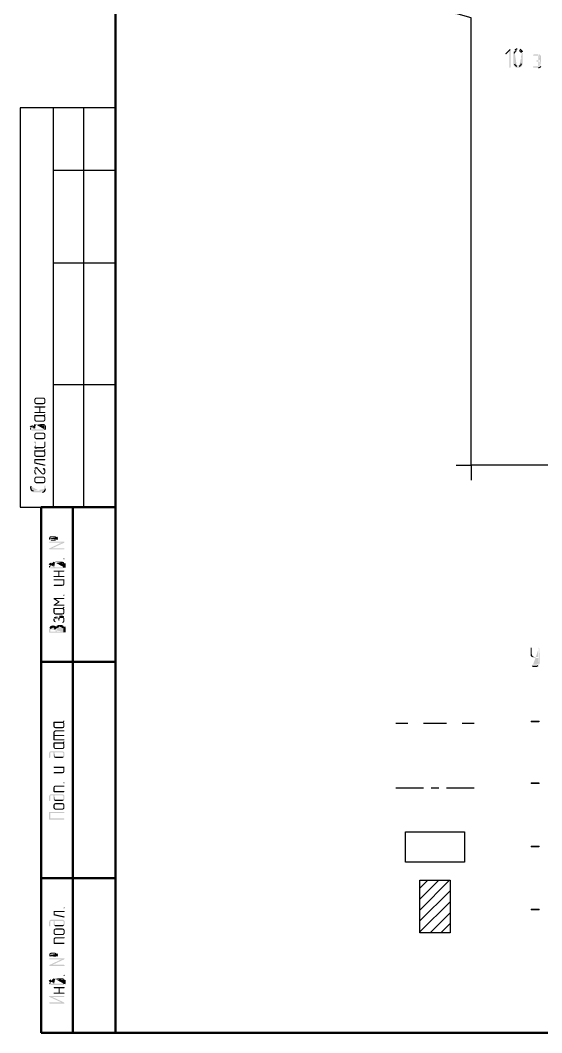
# Model space of a CAD drawing. Header units: millimetres. Extents: x -211 to 10565, y -2293 to 2244.
# Drawn here: x 5081.7 to 5166, y -361.3 to -197.6 of the extents above; entities that cross this region are included whole.
import ezdxf

# ---------------------------------------------------------------- set-up
doc = ezdxf.new("R2010")
doc.units = ezdxf.units.MM
doc.layers.add('PDF _Геометрия', color=7, linetype='Continuous')
doc.layers.add('PDF _Сплошная заливка', color=7, linetype='Continuous')

msp = doc.modelspace()

# ---------------------------------------------------------------- hatches: boundary and pattern name
at = {"layer": 'PDF _Сплошная заливка', "transparency": 33554559}
for points in [[(5160.84, -202.21), (5160.78, -202.25), (5160.15, -202.89), (5160.1, -202.97), (5160.15, -203.04), (5160.21, -203.08), (5160.29, -203.04), (5160.74, -202.59), (5160.97, -202.32), (5160.93, -202.25)], [(5160.97, -202.32), (5160.74, -202.59), (5160.74, -205.11), (5160.78, -205.2), (5160.84, -205.22), (5160.93, -205.2), (5160.97, -205.11)], [(5083.95, -258.92), (5083.95, -259.35), (5083.97, -259.41), (5084.05, -259.54), (5084.12, -259.58), (5084.12, -258.92), (5084.14, -258.86), (5084.18, -258.79), (5084.24, -258.75), (5085.43, -258.75), (5085.49, -258.79), (5085.53, -258.86), (5085.56, -258.92), (5085.56, -259.28), (5085.58, -259.58), (5085.62, -259.54), (5085.66, -259.47), (5085.7, -259.41), (5085.73, -259.35), (5085.73, -258.86), (5085.7, -258.79), (5085.66, -258.73), (5085.62, -258.67), (5085.58, -258.63), (5085.51, -258.58), (5085.45, -258.58), (5085.37, -258.56), (5084.31, -258.56), (5084.22, -258.58), (5084.16, -258.58), (5084.1, -258.63), (5084.05, -258.67), (5084.01, -258.73), (5083.97, -258.77), (5083.95, -258.86)], [(5083.95, -260.06), (5083.97, -260.13), (5084.03, -260.17), (5084.75, -260.17), (5084.75, -260.87), (5084.92, -260.17), (5085.64, -260.17), (5085.7, -260.13), (5085.73, -260.06), (5085.7, -260), (5085.64, -259.98), (5084.03, -259.98), (5083.97, -260.02)], [(5083.95, -260.95), (5083.97, -261.02), (5084.03, -261.06), (5085.64, -261.06), (5085.7, -261.02), (5085.73, -260.95), (5085.7, -260.89), (5085.64, -260.87), (5084.92, -260.87), (5084.92, -260.17), (5084.75, -260.87), (5084.03, -260.87), (5083.97, -260.91)], [(5084.12, -259.58), (5084.16, -259.6), (5084.24, -259.62), (5084.31, -259.64), (5085.37, -259.64), (5085.43, -259.62), (5085.51, -259.6), (5085.58, -259.58), (5085.56, -259.28), (5085.53, -259.35), (5085.49, -259.41), (5085.43, -259.45), (5084.24, -259.45), (5084.18, -259.41), (5084.14, -259.35), (5084.12, -259.28), (5084.12, -258.92)], [(5083.95, -261.48), (5083.95, -262.18), (5083.97, -262.24), (5084.05, -262.37), (5084.12, -262.41), (5084.12, -261.59), (5085.43, -261.59), (5085.49, -261.63), (5085.53, -261.69), (5085.56, -261.76), (5085.56, -262.12), (5085.56, -261.27), (5085.53, -261.31), (5085.47, -261.38), (5085.43, -261.4), (5084.01, -261.4), (5083.97, -261.42)], [(5084.12, -262.41), (5084.16, -262.43), (5084.24, -262.46), (5084.31, -262.48), (5085.37, -262.48), (5085.43, -262.46), (5085.51, -262.43), (5085.58, -262.41), (5085.62, -262.37), (5085.66, -262.31), (5085.7, -262.24), (5085.73, -262.18), (5085.73, -261.67), (5085.68, -261.61), (5085.66, -261.55), (5085.6, -261.48), (5085.6, -261.23), (5085.56, -261.27), (5085.56, -262.12), (5085.53, -262.18), (5085.49, -262.24), (5085.43, -262.29), (5084.24, -262.29), (5084.18, -262.24), (5084.14, -262.18), (5084.12, -262.12), (5084.12, -261.59)], [(5085.6, -261.23), (5085.6, -261.48), (5085.64, -261.46), (5085.68, -261.42), (5085.7, -261.4), (5085.73, -261.33), (5085.73, -261.31), (5085.7, -261.25), (5085.64, -261.21)], [(5083.95, -264.59), (5083.95, -265.02), (5083.97, -265.08), (5084.05, -265.21), (5084.12, -265.25), (5084.12, -264.59), (5084.14, -264.53), (5084.18, -264.47), (5084.24, -264.42), (5085.43, -264.42), (5085.49, -264.47), (5085.53, -264.53), (5085.56, -264.59), (5085.56, -264.95), (5085.58, -265.25), (5085.62, -265.21), (5085.66, -265.14), (5085.7, -265.08), (5085.73, -265.02), (5085.73, -264.53), (5085.7, -264.47), (5085.66, -264.4), (5085.62, -264.34), (5085.58, -264.3), (5085.51, -264.25), (5085.45, -264.25), (5085.37, -264.23), (5084.31, -264.23), (5084.22, -264.25), (5084.16, -264.25), (5084.1, -264.3), (5084.05, -264.34), (5084.01, -264.4), (5083.97, -264.44), (5083.95, -264.53)], [(5084.12, -265.25), (5084.16, -265.27), (5084.24, -265.29), (5084.31, -265.31), (5085.37, -265.31), (5085.43, -265.29), (5085.51, -265.27), (5085.58, -265.25), (5085.56, -264.95), (5085.53, -265.02), (5085.49, -265.08), (5085.43, -265.12), (5084.24, -265.12), (5084.18, -265.08), (5084.14, -265.02), (5084.12, -264.95), (5084.12, -264.59)], [(5083.95, -267.17), (5083.95, -267.87), (5083.97, -267.94), (5084.05, -268.06), (5084.12, -268.11), (5084.12, -267.28), (5085.43, -267.28), (5085.49, -267.32), (5085.53, -267.39), (5085.56, -267.45), (5085.56, -267.81), (5085.56, -266.96), (5085.53, -267.01), (5085.47, -267.07), (5085.43, -267.09), (5084.01, -267.09), (5083.97, -267.11)], [(5084.12, -268.11), (5084.16, -268.13), (5084.24, -268.15), (5084.31, -268.17), (5085.37, -268.17), (5085.43, -268.15), (5085.51, -268.13), (5085.58, -268.11), (5085.62, -268.06), (5085.66, -268), (5085.7, -267.94), (5085.73, -267.87), (5085.73, -267.36), (5085.68, -267.3), (5085.66, -267.24), (5085.6, -267.17), (5085.6, -266.92), (5085.56, -266.96), (5085.56, -267.81), (5085.53, -267.87), (5085.49, -267.94), (5085.43, -267.98), (5084.24, -267.98), (5084.18, -267.94), (5084.14, -267.87), (5084.12, -267.81), (5084.12, -267.28)], [(5085.6, -266.92), (5085.6, -267.17), (5085.64, -267.15), (5085.68, -267.11), (5085.7, -267.09), (5085.73, -267.03), (5085.73, -267.01), (5085.7, -266.94), (5085.64, -266.9)], [(5083.95, -268.59), (5083.95, -269.14), (5083.97, -269.18), (5084.01, -269.23), (5085.62, -269.59), (5085.64, -269.59), (5085.7, -269.54), (5085.73, -269.48), (5085.7, -269.44), (5085.66, -269.4), (5084.12, -269.06), (5084.12, -268.7), (5084.03, -268.51), (5084.01, -268.51), (5083.97, -268.53)], [(5084.03, -268.51), (5084.12, -268.7), (5085.64, -268.7), (5085.7, -268.66), (5085.73, -268.59), (5085.7, -268.53), (5085.64, -268.51)], [(5083.95, -271.7), (5083.95, -272.13), (5083.97, -272.19), (5084.05, -272.32), (5084.12, -272.36), (5084.12, -271.7), (5084.14, -271.64), (5084.18, -271.58), (5084.24, -271.53), (5085.43, -271.53), (5085.49, -271.58), (5085.53, -271.64), (5085.56, -271.7), (5085.56, -272.06), (5085.58, -272.36), (5085.62, -272.32), (5085.66, -272.25), (5085.7, -272.19), (5085.73, -272.13), (5085.73, -271.64), (5085.7, -271.58), (5085.66, -271.51), (5085.62, -271.45), (5085.58, -271.41), (5085.51, -271.36), (5085.45, -271.36), (5085.37, -271.34), (5084.31, -271.34), (5084.22, -271.36), (5084.16, -271.36), (5084.1, -271.41), (5084.05, -271.45), (5084.01, -271.51), (5083.97, -271.55), (5083.95, -271.64)], [(5084.12, -270.96), (5084.18, -271), (5084.22, -271), (5084.29, -270.98), (5084.31, -270.92), (5084.31, -270.88), (5084.24, -270.84), (5084.2, -270.81), (5084.16, -270.75), (5084.14, -270.71), (5084.12, -270.64), (5084.12, -270.29)], [(5084.12, -272.36), (5084.16, -272.38), (5084.24, -272.4), (5084.31, -272.42), (5085.37, -272.42), (5085.43, -272.4), (5085.51, -272.38), (5085.58, -272.36), (5085.56, -272.06), (5085.53, -272.13), (5085.49, -272.19), (5085.43, -272.23), (5084.24, -272.23), (5084.18, -272.19), (5084.14, -272.13), (5084.12, -272.06), (5084.12, -271.7)], [(5086.32, -281.33), (5086.34, -281.37), (5086.34, -281.44), (5086.38, -281.5), (5086.42, -281.56), (5086.42, -281.58), (5086.47, -281.63), (5086.51, -281.33), (5086.51, -281.27), (5086.55, -281.2), (5086.61, -281.16), (5086.68, -281.14), (5087.23, -281.14), (5087.29, -281.16), (5087.35, -281.2), (5087.4, -281.33), (5087.42, -281.03), (5087.35, -280.99), (5087.29, -280.97), (5086.59, -280.97), (5086.53, -280.99), (5086.47, -281.03), (5086.42, -281.08), (5086.38, -281.12), (5086.34, -281.25)], [(5086.32, -281.94), (5086.36, -282.01), (5086.42, -282.03), (5088.33, -282.03), (5088.73, -281.86), (5086.4, -281.86), (5086.36, -281.88)], [(5086.32, -283), (5086.36, -283.07), (5086.42, -283.11), (5086.83, -282.92), (5088.77, -282.03), (5088.79, -281.99), (5088.81, -281.94), (5088.79, -281.88), (5088.73, -281.86), (5088.33, -282.03), (5086.38, -282.94), (5086.34, -282.96)], [(5086.42, -283.11), (5088.73, -283.11), (5088.79, -283.07), (5088.81, -283), (5088.79, -282.94), (5088.73, -282.92), (5086.83, -282.92)], [(5088.65, -284.61), (5088.67, -284.57), (5088.73, -284.53), (5088.79, -284.55), (5088.81, -284.61), (5088.79, -284.67), (5088.79, -284.7), (5088.73, -284.72), (5088.67, -284.7), (5088.65, -284.63)], [(5087.04, -286.6), (5087.06, -286.66), (5087.12, -286.71), (5087.84, -286.71), (5087.84, -287.4), (5088.01, -286.71), (5088.73, -286.71), (5088.79, -286.66), (5088.81, -286.6), (5088.79, -286.54), (5088.73, -286.52), (5087.12, -286.52), (5087.06, -286.56)], [(5087.04, -287.49), (5087.06, -287.55), (5087.12, -287.59), (5088.73, -287.59), (5088.79, -287.55), (5088.81, -287.49), (5088.79, -287.42), (5088.73, -287.4), (5088.01, -287.4), (5088.01, -286.71), (5087.84, -287.4), (5087.12, -287.4), (5087.06, -287.45)], [(5087.04, -288.02), (5087.06, -288.08), (5087.12, -288.12), (5088.65, -288.12), (5088.65, -288.65), (5088.67, -288.95), (5088.71, -288.91), (5088.75, -288.84), (5088.79, -288.78), (5088.81, -288.72), (5088.81, -288.02), (5088.79, -287.95), (5088.73, -287.93), (5087.12, -287.93), (5087.06, -287.98)], [(5087.04, -288.91), (5087.06, -288.97), (5087.12, -289.01), (5088.45, -289.01), (5088.52, -288.99), (5088.6, -288.97), (5088.67, -288.95), (5088.65, -288.65), (5088.62, -288.72), (5088.58, -288.78), (5088.52, -288.82), (5087.12, -288.82), (5087.06, -288.86)], [(5087.04, -291.06), (5087.04, -291.09), (5087.08, -291.15), (5087.76, -291.59), (5087.97, -291.68), (5087.99, -291.66), (5088.03, -291.59), (5088.03, -291.57), (5087.97, -291.53), (5087.42, -291.15), (5087.12, -290.98), (5087.06, -291)], [(5087.12, -290.98), (5087.42, -291.15), (5088.73, -291.15), (5088.79, -291.13), (5088.81, -291.06), (5088.79, -291), (5088.73, -290.98)], [(5088.65, -290.51), (5088.67, -290.47), (5088.73, -290.43), (5088.79, -290.45), (5088.81, -290.51), (5088.79, -290.58), (5088.79, -290.6), (5088.73, -290.62), (5088.67, -290.6), (5088.65, -290.54)], [(5087.04, -292.12), (5087.06, -292.19), (5087.12, -292.23), (5087.42, -292.04), (5087.97, -291.68), (5087.76, -291.59), (5087.08, -292.06), (5087.04, -292.1)], [(5087.04, -292.65), (5087.04, -293.35), (5087.06, -293.41), (5087.14, -293.54), (5087.21, -293.58), (5087.21, -292.76), (5088.52, -292.76), (5088.58, -292.8), (5088.62, -292.86), (5088.65, -292.93), (5088.65, -293.29), (5088.65, -292.44), (5088.62, -292.48), (5088.56, -292.55), (5088.52, -292.57), (5087.1, -292.57), (5087.06, -292.59)], [(5087.12, -292.23), (5088.73, -292.23), (5088.79, -292.19), (5088.81, -292.12), (5088.79, -292.06), (5088.73, -292.04), (5087.42, -292.04)], [(5087.21, -293.58), (5087.25, -293.6), (5087.33, -293.62), (5087.4, -293.65), (5088.45, -293.65), (5088.52, -293.62), (5088.6, -293.6), (5088.67, -293.58), (5088.71, -293.54), (5088.75, -293.48), (5088.79, -293.41), (5088.81, -293.35), (5088.81, -292.84), (5088.77, -292.78), (5088.75, -292.72), (5088.69, -292.65), (5088.69, -292.4), (5088.65, -292.44), (5088.65, -293.29), (5088.62, -293.35), (5088.58, -293.41), (5088.52, -293.46), (5087.33, -293.46), (5087.27, -293.41), (5087.23, -293.35), (5087.21, -293.29), (5087.21, -292.76)], [(5088.69, -292.4), (5088.69, -292.65), (5088.73, -292.63), (5088.77, -292.59), (5088.79, -292.57), (5088.81, -292.5), (5088.81, -292.48), (5088.79, -292.42), (5088.73, -292.38)], [(5087.21, -294.85), (5087.29, -294.87), (5087.31, -294.89), (5087.38, -294.85), (5087.4, -294.79), (5087.4, -294.77), (5087.38, -294.75), (5087.29, -294.7), (5087.25, -294.64), (5087.23, -294.62), (5087.21, -294.56), (5087.21, -294.37)], [(5088.45, -294.89), (5088.48, -294.96), (5088.54, -294.98), (5088.56, -294.98), (5088.58, -294.96), (5088.65, -294.94), (5088.65, -294.64), (5088.62, -294.68), (5088.6, -294.75), (5088.56, -294.77), (5088.52, -294.81), (5088.48, -294.83)], [(5164.29, -298.98), (5164.23, -299.02), (5164.19, -299.11), (5164.19, -300.12), (5164.21, -300.18), (5164.23, -300.31), (5164.31, -300.44), (5164.38, -300.5), (5164.82, -300.48), (5164.74, -300.48), (5164.67, -300.46), (5164.59, -300.42), (5164.53, -300.35), (5164.44, -300.23), (5164.4, -300.06), (5164.4, -299.08), (5164.38, -299.02)], [(5087.04, -311.04), (5087.04, -311.74), (5087.06, -311.8), (5087.14, -311.93), (5087.21, -311.97), (5087.21, -311.15), (5088.52, -311.15), (5088.58, -311.19), (5088.62, -311.25), (5088.65, -311.32), (5088.65, -311.67), (5088.65, -310.83), (5088.62, -310.87), (5088.56, -310.93), (5088.52, -310.96), (5087.1, -310.96), (5087.06, -310.98)], [(5087.21, -311.97), (5087.25, -311.99), (5087.33, -312.01), (5087.4, -312.03), (5088.45, -312.03), (5088.52, -312.01), (5088.6, -311.99), (5088.67, -311.97), (5088.71, -311.93), (5088.75, -311.87), (5088.79, -311.8), (5088.81, -311.74), (5088.81, -311.23), (5088.77, -311.17), (5088.75, -311.1), (5088.69, -311.04), (5088.69, -310.79), (5088.65, -310.83), (5088.65, -311.67), (5088.62, -311.74), (5088.58, -311.8), (5088.52, -311.84), (5087.33, -311.84), (5087.27, -311.8), (5087.23, -311.74), (5087.21, -311.67), (5087.21, -311.15)], [(5088.69, -310.79), (5088.69, -311.04), (5088.73, -311.02), (5088.77, -310.98), (5088.79, -310.96), (5088.81, -310.89), (5088.81, -310.87), (5088.79, -310.81), (5088.73, -310.76)], [(5165.58, -311.04), (5164.29, -311.04), (5164.21, -311), (5164.19, -310.91), (5164.21, -310.85), (5164.29, -310.81), (5165.58, -310.81), (5165.65, -310.85), (5165.69, -310.91), (5165.65, -311)], [(5087.04, -312.73), (5087.04, -313.9), (5087.06, -313.96), (5087.12, -313.98), (5088.73, -313.98), (5088.79, -313.94), (5088.81, -313.88), (5088.79, -313.81), (5088.73, -313.79), (5087.21, -313.79), (5087.21, -312.73), (5087.19, -312.44), (5087.1, -312.52), (5087.06, -312.58), (5087.04, -312.65)], [(5087.19, -312.44), (5087.21, -312.73), (5087.23, -312.67), (5087.27, -312.61), (5087.33, -312.56), (5087.4, -312.54), (5088.73, -312.54), (5088.79, -312.52), (5088.81, -312.46), (5088.79, -312.39), (5088.73, -312.37), (5087.31, -312.37), (5087.25, -312.39)], [(5087.04, -314.4), (5087.04, -315.1), (5087.06, -315.17), (5087.14, -315.29), (5087.21, -315.34), (5087.21, -314.51), (5088.52, -314.51), (5088.58, -314.55), (5088.62, -314.62), (5088.65, -314.68), (5088.65, -315.04), (5088.65, -314.19), (5088.62, -314.24), (5088.56, -314.3), (5088.52, -314.32), (5087.1, -314.32), (5087.06, -314.34)], [(5087.21, -313.09), (5087.21, -313.26), (5088.73, -313.26), (5088.79, -313.24), (5088.81, -313.18), (5088.79, -313.11), (5088.73, -313.09)], [(5087.21, -315.34), (5087.25, -315.36), (5087.33, -315.38), (5087.4, -315.4), (5088.45, -315.4), (5088.52, -315.38), (5088.6, -315.36), (5088.67, -315.34), (5088.71, -315.29), (5088.75, -315.23), (5088.79, -315.17), (5088.81, -315.1), (5088.81, -314.59), (5088.77, -314.53), (5088.75, -314.47), (5088.69, -314.4), (5088.69, -314.15), (5088.65, -314.19), (5088.65, -315.04), (5088.62, -315.1), (5088.58, -315.17), (5088.52, -315.21), (5087.33, -315.21), (5087.27, -315.17), (5087.23, -315.1), (5087.21, -315.04), (5087.21, -314.51)], [(5088.69, -314.15), (5088.69, -314.4), (5088.73, -314.38), (5088.77, -314.34), (5088.79, -314.32), (5088.81, -314.26), (5088.81, -314.24), (5088.79, -314.17), (5088.73, -314.13)], [(5086.32, -316.1), (5086.32, -316.73), (5086.36, -316.8), (5086.42, -316.82), (5086.49, -316.8), (5086.49, -316.77), (5086.51, -316.71), (5086.51, -316.03), (5086.55, -315.97), (5086.61, -315.93), (5087.04, -315.93), (5087.04, -316.52), (5087.06, -316.58), (5087.14, -316.71), (5087.19, -316.75), (5087.21, -315.93), (5088.52, -315.93), (5088.58, -315.97), (5088.62, -316.03), (5088.65, -316.1), (5088.65, -316.75), (5088.71, -316.71), (5088.75, -316.65), (5088.79, -316.58), (5088.81, -316.52), (5088.81, -316.03), (5088.79, -315.95), (5088.75, -315.91), (5088.71, -315.84), (5088.67, -315.8), (5088.6, -315.76), (5088.54, -315.76), (5088.45, -315.74), (5086.61, -315.74), (5086.55, -315.76), (5086.42, -315.84), (5086.38, -315.91), (5086.34, -316.03)], [(5087.19, -316.75), (5087.25, -316.77), (5087.31, -316.8), (5087.4, -316.82), (5088.45, -316.82), (5088.52, -316.8), (5088.6, -316.77), (5088.65, -316.75), (5088.65, -316.46), (5088.62, -316.52), (5088.58, -316.58), (5088.52, -316.63), (5087.33, -316.63), (5087.27, -316.58), (5087.23, -316.52), (5087.21, -316.46), (5087.21, -315.93)], [(5087.04, -318.32), (5087.06, -318.38), (5087.12, -318.43), (5088.65, -318.43), (5088.65, -318.95), (5088.67, -319.25), (5088.71, -319.21), (5088.75, -319.14), (5088.79, -319.08), (5088.81, -319.02), (5088.81, -318.32), (5088.79, -318.26), (5088.73, -318.23), (5087.12, -318.23), (5087.06, -318.28)], [(5087.04, -319.21), (5087.06, -319.27), (5087.12, -319.31), (5088.45, -319.31), (5088.52, -319.29), (5088.6, -319.27), (5088.67, -319.25), (5088.65, -318.95), (5088.62, -319.02), (5088.58, -319.08), (5088.52, -319.12), (5087.12, -319.12), (5087.06, -319.17)], [(5088.65, -320.82), (5088.67, -320.77), (5088.73, -320.73), (5088.79, -320.75), (5088.81, -320.82), (5088.79, -320.88), (5088.79, -320.9), (5088.73, -320.92), (5088.67, -320.9), (5088.65, -320.84)], [(5165.58, -321.03), (5164.29, -321.03), (5164.21, -320.99), (5164.19, -320.9), (5164.21, -320.84), (5164.29, -320.79), (5165.58, -320.79), (5165.65, -320.84), (5165.69, -320.9), (5165.65, -320.99)], [(5087.04, -321.64), (5087.04, -322.28), (5087.06, -322.34), (5087.12, -322.36), (5088.73, -322.36), (5088.79, -322.32), (5088.81, -322.26), (5088.79, -322.19), (5088.73, -322.17), (5087.21, -322.17), (5087.21, -321.64), (5087.19, -321.35), (5087.14, -321.39), (5087.1, -321.45), (5087.06, -321.49), (5087.04, -321.58)], [(5087.19, -321.35), (5087.21, -321.64), (5087.23, -321.58), (5087.27, -321.51), (5087.33, -321.47), (5088.73, -321.47), (5088.79, -321.43), (5088.81, -321.37), (5088.79, -321.3), (5088.73, -321.28), (5087.4, -321.28), (5087.31, -321.3), (5087.25, -321.3)], [(5086.32, -323.06), (5086.32, -323.69), (5086.36, -323.76), (5086.42, -323.78), (5086.49, -323.76), (5086.49, -323.74), (5086.51, -323.67), (5086.51, -323), (5086.55, -322.93), (5086.61, -322.89), (5087.04, -322.89), (5087.04, -323.48), (5087.06, -323.55), (5087.14, -323.67), (5087.19, -323.72), (5087.21, -322.89), (5088.52, -322.89), (5088.58, -322.93), (5088.62, -323), (5088.65, -323.06), (5088.65, -323.72), (5088.71, -323.67), (5088.75, -323.61), (5088.79, -323.55), (5088.81, -323.48), (5088.81, -323), (5088.79, -322.91), (5088.75, -322.87), (5088.71, -322.81), (5088.67, -322.76), (5088.6, -322.72), (5088.54, -322.72), (5088.45, -322.7), (5086.61, -322.7), (5086.55, -322.72), (5086.42, -322.81), (5086.38, -322.87), (5086.34, -323)], [(5087.04, -324.48), (5087.04, -324.9), (5087.06, -324.96), (5087.14, -325.09), (5087.21, -325.13), (5087.21, -324.48), (5087.23, -324.41), (5087.27, -324.35), (5087.33, -324.31), (5088.52, -324.31), (5088.58, -324.35), (5088.62, -324.41), (5088.65, -324.48), (5088.65, -324.84), (5088.67, -325.13), (5088.71, -325.09), (5088.75, -325.03), (5088.79, -324.96), (5088.81, -324.9), (5088.81, -324.41), (5088.79, -324.35), (5088.75, -324.29), (5088.71, -324.22), (5088.67, -324.18), (5088.6, -324.14), (5088.54, -324.14), (5088.45, -324.12), (5087.4, -324.12), (5087.31, -324.14), (5087.25, -324.14), (5087.19, -324.18), (5087.14, -324.22), (5087.1, -324.29), (5087.06, -324.33), (5087.04, -324.41)], [(5087.19, -323.72), (5087.25, -323.74), (5087.31, -323.76), (5087.4, -323.78), (5088.45, -323.78), (5088.52, -323.76), (5088.6, -323.74), (5088.65, -323.72), (5088.65, -323.42), (5088.62, -323.48), (5088.58, -323.55), (5088.52, -323.59), (5087.33, -323.59), (5087.27, -323.55), (5087.23, -323.48), (5087.21, -323.42), (5087.21, -322.89)], [(5086.32, -325.64), (5086.32, -326.72), (5086.36, -326.78), (5086.42, -326.8), (5088.73, -326.8), (5088.79, -326.76), (5088.81, -326.7), (5088.79, -326.64), (5088.73, -326.61), (5086.51, -326.61), (5086.51, -325.73), (5086.42, -325.56), (5086.4, -325.56), (5086.34, -325.58)], [(5086.42, -325.56), (5086.51, -325.73), (5088.73, -325.73), (5088.79, -325.7), (5088.81, -325.64), (5088.79, -325.58), (5088.73, -325.56)], [(5087.21, -325.13), (5087.25, -325.15), (5087.33, -325.18), (5087.4, -325.2), (5088.45, -325.2), (5088.52, -325.18), (5088.6, -325.15), (5088.67, -325.13), (5088.65, -324.84), (5088.62, -324.9), (5088.58, -324.96), (5088.52, -325.01), (5087.33, -325.01), (5087.27, -324.96), (5087.23, -324.9), (5087.21, -324.84), (5087.21, -324.48)], [(5165.58, -331.25), (5164.29, -331.25), (5164.21, -331.21), (5164.19, -331.12), (5164.21, -331.06), (5164.29, -331.02), (5165.58, -331.02), (5165.65, -331.06), (5165.69, -331.12), (5165.65, -331.21)], [(5087.06, -341.64), (5087.06, -342.19), (5087.08, -342.23), (5087.12, -342.27), (5088.73, -342.63), (5088.75, -342.63), (5088.81, -342.59), (5088.84, -342.53), (5088.81, -342.48), (5088.77, -342.44), (5087.23, -342.1), (5087.23, -341.74), (5087.14, -341.55), (5087.12, -341.55), (5087.08, -341.57)], [(5087.14, -341.55), (5087.23, -341.74), (5088.75, -341.74), (5088.81, -341.7), (5088.84, -341.64), (5088.81, -341.57), (5088.75, -341.55)], [(5088.67, -341.07), (5088.69, -341.02), (5088.75, -340.98), (5088.81, -341), (5088.84, -341.07), (5088.81, -341.13), (5088.81, -341.15), (5088.75, -341.17), (5088.69, -341.15), (5088.67, -341.09)], [(5165.58, -341.45), (5164.29, -341.45), (5164.21, -341.41), (5164.19, -341.32), (5164.21, -341.26), (5164.29, -341.21), (5165.58, -341.21), (5165.65, -341.26), (5165.69, -341.32), (5165.65, -341.41)], [(5086.34, -343.33), (5086.34, -343.97), (5086.38, -344.03), (5086.44, -344.05), (5086.51, -344.03), (5086.51, -344.01), (5086.53, -343.94), (5086.53, -343.27), (5086.57, -343.2), (5086.64, -343.16), (5087.06, -343.16), (5087.06, -343.75), (5087.08, -343.82), (5087.12, -343.88), (5087.16, -343.94), (5087.21, -343.99), (5087.23, -343.16), (5088.54, -343.16), (5088.6, -343.2), (5088.65, -343.27), (5088.67, -343.33), (5088.67, -343.99), (5088.73, -343.94), (5088.81, -343.82), (5088.84, -343.75), (5088.84, -343.27), (5088.81, -343.18), (5088.77, -343.14), (5088.73, -343.08), (5088.69, -343.03), (5088.62, -342.99), (5088.56, -342.99), (5088.48, -342.97), (5086.64, -342.97), (5086.57, -342.99), (5086.51, -343.03), (5086.44, -343.08), (5086.4, -343.14), (5086.38, -343.2), (5086.36, -343.27)], [(5087.21, -343.99), (5087.27, -344.01), (5087.33, -344.03), (5087.42, -344.05), (5088.48, -344.05), (5088.54, -344.03), (5088.62, -344.01), (5088.67, -343.99), (5088.67, -343.69), (5088.65, -343.75), (5088.6, -343.82), (5088.54, -343.86), (5087.35, -343.86), (5087.29, -343.82), (5087.25, -343.75), (5087.23, -343.69), (5087.23, -343.16)], [(5087.06, -344.75), (5087.06, -345.17), (5087.08, -345.24), (5087.12, -345.3), (5087.16, -345.36), (5087.23, -345.4), (5087.23, -344.75), (5087.25, -344.69), (5087.29, -344.62), (5087.35, -344.58), (5088.54, -344.58), (5088.6, -344.62), (5088.65, -344.69), (5088.67, -344.75), (5088.67, -345.11), (5088.69, -345.4), (5088.73, -345.36), (5088.81, -345.24), (5088.84, -345.17), (5088.84, -344.69), (5088.81, -344.62), (5088.73, -344.49), (5088.69, -344.45), (5088.62, -344.41), (5088.56, -344.41), (5088.48, -344.39), (5087.42, -344.39), (5087.33, -344.41), (5087.27, -344.41), (5087.21, -344.45), (5087.16, -344.49), (5087.12, -344.56), (5087.08, -344.6), (5087.06, -344.69)], [(5087.23, -345.4), (5087.27, -345.43), (5087.35, -345.45), (5087.42, -345.47), (5088.48, -345.47), (5088.54, -345.45), (5088.62, -345.43), (5088.69, -345.4), (5088.67, -345.11), (5088.65, -345.17), (5088.6, -345.24), (5088.54, -345.28), (5087.35, -345.28), (5087.29, -345.24), (5087.25, -345.17), (5087.23, -345.11), (5087.23, -344.75)], [(5087.06, -346.17), (5087.06, -346.8), (5087.08, -346.86), (5087.14, -346.89), (5088.75, -346.89), (5088.81, -346.84), (5088.84, -346.78), (5088.81, -346.72), (5088.75, -346.7), (5087.23, -346.7), (5087.23, -346.17), (5087.21, -345.87), (5087.16, -345.91), (5087.12, -345.98), (5087.08, -346.02), (5087.06, -346.1)], [(5087.21, -345.87), (5087.23, -346.17), (5087.25, -346.1), (5087.29, -346.04), (5087.35, -346), (5088.75, -346), (5088.81, -345.95), (5088.84, -345.89), (5088.81, -345.83), (5088.75, -345.81), (5087.42, -345.81), (5087.33, -345.83), (5087.27, -345.83)], [(5086.34, -348.68), (5086.36, -348.73), (5086.36, -348.79), (5086.44, -348.92), (5086.44, -348.94), (5086.49, -348.98), (5086.53, -348.68), (5086.53, -348.62), (5086.57, -348.56), (5086.64, -348.52), (5086.7, -348.49), (5087.25, -348.49), (5087.31, -348.52), (5087.38, -348.56), (5087.4, -348.62), (5087.42, -348.68), (5087.44, -348.39), (5087.38, -348.35), (5087.31, -348.32), (5086.61, -348.32), (5086.55, -348.35), (5086.49, -348.39), (5086.4, -348.47), (5086.38, -348.54), (5086.36, -348.6)], [(5086.34, -349.3), (5086.38, -349.36), (5086.44, -349.38), (5088.35, -349.38), (5088.75, -349.21), (5086.42, -349.21), (5086.38, -349.23)], [(5086.34, -350.36), (5086.38, -350.42), (5086.44, -350.46), (5086.85, -350.27), (5088.79, -349.38), (5088.84, -349.3), (5088.81, -349.23), (5088.75, -349.21), (5088.35, -349.38), (5086.4, -350.29), (5086.36, -350.31)], [(5086.44, -350.46), (5088.75, -350.46), (5088.81, -350.42), (5088.84, -350.36), (5088.81, -350.29), (5088.75, -350.27), (5086.85, -350.27)], [(5088.67, -351.96), (5088.69, -351.92), (5088.75, -351.88), (5088.81, -351.9), (5088.84, -351.96), (5088.81, -352.03), (5088.81, -352.05), (5088.75, -352.07), (5088.69, -352.05), (5088.67, -351.99)], [(5087.06, -353.95), (5087.08, -354.02), (5087.14, -354.06), (5087.86, -354.06), (5087.86, -354.76), (5088.03, -354.06), (5088.75, -354.06), (5088.81, -354.02), (5088.84, -353.95), (5088.81, -353.89), (5088.75, -353.87), (5087.14, -353.87), (5087.08, -353.91)], [(5087.06, -354.84), (5087.08, -354.91), (5087.14, -354.95), (5088.75, -354.95), (5088.81, -354.91), (5088.84, -354.84), (5088.81, -354.78), (5088.75, -354.76), (5088.03, -354.76), (5088.03, -354.06), (5087.86, -354.76), (5087.14, -354.76), (5087.08, -354.8)], [(5086.32, -355.37), (5086.32, -355.39), (5086.38, -355.46), (5088.33, -356.34), (5088.73, -356.53), (5088.79, -356.51), (5088.84, -356.45), (5088.81, -356.41), (5088.77, -356.37), (5086.83, -355.46), (5086.42, -355.29), (5086.4, -355.29), (5086.34, -355.31)], [(5086.34, -356.43), (5086.36, -356.49), (5086.42, -356.53), (5088.73, -356.53), (5088.33, -356.34), (5086.42, -356.34), (5086.36, -356.39)], [(5086.42, -355.29), (5086.83, -355.46), (5088.73, -355.46), (5088.79, -355.43), (5088.81, -355.37), (5088.79, -355.31), (5088.73, -355.29)]]:
    msp.add_hatch(color=256, dxfattribs=at).paths.add_polyline_path(points)
h = msp.add_hatch(color=256, dxfattribs=at)
h.paths.add_polyline_path([(5161.59, -202.42), (5161.54, -202.47), (5161.48, -202.55), (5161.44, -202.61), (5161.39, -202.78), (5161.39, -204.67), (5161.42, -204.75), (5161.44, -204.81), (5161.48, -204.9), (5161.71, -205.13), (5161.8, -205.17), (5161.88, -205.2), (5161.94, -205.22), (5162.33, -205.22), (5162.5, -205.17), (5162.58, -205.13), (5162.64, -205.09), (5162.71, -205.03), (5162.03, -205.01), (5161.97, -205.01)], flags=0)
h.paths.add_polyline_path([(5161.63, -204.67), (5161.61, -204.58), (5161.61, -202.87)], flags=0)
h.paths.add_polyline_path([(5161.94, -202.44), (5162.26, -202.44)], flags=0)
h = msp.add_hatch(color=256, dxfattribs=at)
h.paths.add_polyline_path([(5162.26, -202.21), (5162.03, -202.21)], flags=0)
h.paths.add_polyline_path([(5161.65, -202.36), (5161.59, -202.42), (5162.26, -202.44), (5162.33, -202.44)], flags=0)
h.paths.add_polyline_path([(5162.66, -202.78), (5162.69, -202.87), (5162.69, -204.58)], flags=0)
h.paths.add_polyline_path([(5162.35, -205.01), (5162.03, -205.01), (5162.71, -205.03), (5162.77, -204.96), (5162.81, -204.9), (5162.85, -204.81), (5162.88, -204.75), (5162.9, -204.67), (5162.9, -202.78), (5162.88, -202.7)], flags=0)
h.paths.add_polyline_path([(5162.5, -202.28), (5162.43, -202.25), (5162.35, -202.23)], flags=0)
h = msp.add_hatch(color=256, dxfattribs=at)
h.paths.add_polyline_path([(5165.48, -203.08), (5164.72, -203.08), (5164.63, -203.12), (5164.61, -203.19), (5164.63, -203.27), (5164.72, -203.29), (5165.48, -203.29), (5165.54, -203.31), (5165.63, -203.35), (5165.67, -203.42), (5165.69, -203.5), (5165.69, -204.03), (5165.25, -204.03), (5165.18, -204.07), (5165.14, -204.14), (5165.18, -204.22), (5165.25, -204.26), (5165.69, -204.26), (5165.69, -204.79), (5165.67, -204.88), (5165.63, -204.94), (5165.54, -204.98), (5165.48, -205.01), (5164.72, -205.01), (5164.63, -205.05), (5164.61, -205.11), (5164.63, -205.2), (5164.72, -205.22), (5165.48, -205.22)], flags=0)
h.paths.add_polyline_path([(5165.86, -204.96), (5165.9, -204.79), (5165.9, -203.5), (5165.86, -203.33), (5165.78, -203.21), (5165.71, -203.14), (5165.63, -203.1), (5165.56, -203.08)], flags=0)
h = msp.add_hatch(color=256, dxfattribs=at)
h.paths.add_polyline_path([(5083.23, -263.53), (5083.25, -263.58), (5083.25, -263.66), (5083.29, -263.73), (5083.33, -263.77), (5083.33, -263.79), (5083.38, -263.83), (5083.42, -263.53), (5083.42, -263.47), (5083.46, -263.41), (5083.52, -263.37), (5083.59, -263.34), (5083.65, -263.37), (5083.69, -263.41), (5083.71, -263.43), (5083.78, -263.47), (5083.82, -263.53), (5083.86, -263.58), (5083.95, -263.7), (5083.95, -263.43), (5083.88, -263.34)], flags=0)
h.paths.add_polyline_path([(5083.65, -263.18), (5083.57, -263.18)], flags=0)
h.paths.add_polyline_path([(5083.29, -263.32), (5083.25, -263.45)], flags=0)
h = msp.add_hatch(color=256, dxfattribs=at)
h.paths.add_polyline_path([(5083.38, -263.83), (5083.5, -263.87), (5083.59, -263.89), (5085.37, -263.89), (5085.43, -263.87), (5085.51, -263.85), (5085.56, -263.83), (5085.56, -263.53), (5085.53, -263.6), (5085.49, -263.66), (5085.43, -263.7), (5084.24, -263.7), (5084.18, -263.66), (5084.14, -263.6), (5084.12, -263.53), (5084.12, -263.18), (5084.1, -262.88), (5084.05, -262.92)], flags=0)
h.paths.add_polyline_path([(5083.95, -263.43), (5083.95, -263.7), (5083.5, -263.7), (5083.46, -263.66), (5083.42, -263.6), (5083.42, -263.53)], flags=0)
h = msp.add_hatch(color=256, dxfattribs=at)
h.paths.add_polyline_path([(5084.1, -262.88), (5084.12, -263.18), (5084.14, -263.11), (5084.18, -263.05), (5084.24, -263.01), (5085.43, -263.01), (5085.49, -263.05), (5085.53, -263.11), (5085.56, -263.18), (5085.56, -263.83), (5085.62, -263.79), (5085.66, -263.73)], flags=0)
h.paths.add_polyline_path([(5085.73, -263.11), (5085.7, -263.03), (5085.66, -262.98), (5085.62, -262.92), (5085.58, -262.88), (5085.51, -262.84), (5085.45, -262.84), (5085.37, -262.82), (5084.31, -262.82), (5084.22, -262.84), (5084.16, -262.84)], flags=0)
h = msp.add_hatch(color=256, dxfattribs=at)
h.paths.add_polyline_path([(5083.95, -265.76), (5083.95, -266.46)], flags=0)
h.paths.add_polyline_path([(5084.31, -266.75), (5085.37, -266.75), (5085.43, -266.73), (5085.51, -266.71), (5085.58, -266.69), (5085.62, -266.65), (5085.66, -266.58), (5085.7, -266.52), (5085.73, -266.46), (5085.73, -265.76), (5085.7, -265.69), (5085.64, -265.67), (5085.58, -265.71), (5085.56, -265.76), (5085.56, -266.39), (5085.53, -266.46), (5085.49, -266.52), (5085.43, -266.56), (5084.24, -266.56), (5084.18, -266.52), (5084.14, -266.46), (5084.12, -266.39), (5084.12, -265.76), (5084.1, -265.69), (5084.03, -265.67), (5083.97, -265.71)], flags=0)
h = msp.add_hatch(color=256, dxfattribs=at)
h.paths.add_polyline_path([(5083.95, -270.29), (5083.95, -270.73), (5083.99, -270.79), (5084.01, -270.86), (5084.03, -270.86), (5084.07, -270.92), (5084.12, -270.96), (5084.12, -270.29), (5084.14, -270.2), (5084.18, -270.16), (5084.24, -270.12), (5084.37, -270.12), (5084.43, -270.16), (5085.11, -270.88), (5085.17, -270.94), (5085.24, -270.96), (5085.3, -270.98), (5085.37, -271), (5085.43, -270.98), (5085.49, -270.96), (5085.56, -270.94), (5085.62, -270.9), (5085.66, -270.84), (5085.7, -270.77), (5085.73, -270.71), (5085.73, -270.24), (5085.7, -270.18), (5085.68, -270.14), (5085.66, -270.07), (5085.66, -270.05), (5085.6, -270.01), (5085.56, -269.97), (5085.56, -270.64), (5085.53, -270.71), (5085.49, -270.77), (5085.43, -270.81), (5085.3, -270.81), (5085.24, -270.77), (5084.56, -270.03), (5084.43, -269.95)], flags=0)
h.paths.add_polyline_path([(5084.01, -270.09), (5083.97, -270.14), (5083.95, -270.22)], flags=0)
h = msp.add_hatch(color=256, dxfattribs=at)
h.paths.add_polyline_path([(5085.37, -270.01), (5085.39, -270.05)], flags=0)
h.paths.add_polyline_path([(5085.56, -270.29), (5085.56, -270.64), (5085.56, -269.97), (5085.49, -269.93), (5085.45, -269.93), (5085.39, -269.95)], flags=0)
h = msp.add_hatch(color=256, dxfattribs=at)
h.paths.add_polyline_path([(5083.23, -272.87), (5083.23, -273.31), (5083.25, -273.4), (5083.25, -273.46), (5083.27, -273.52), (5083.36, -273.65), (5083.44, -273.73), (5083.5, -273.78), (5083.57, -273.82), (5083.63, -273.84), (5083.69, -273.84), (5083.78, -273.86), (5085.2, -273.86), (5085.26, -273.84)], flags=0)
h.paths.add_polyline_path([(5085.73, -273.31), (5085.73, -272.87), (5085.7, -272.8), (5085.64, -272.78), (5085.58, -272.82), (5085.56, -272.87), (5085.56, -273.31), (5085.53, -273.4), (5085.49, -273.52), (5085.45, -273.56), (5085.32, -273.65), (5085.26, -273.67), (5083.78, -273.67)], flags=0)
h.paths.add_polyline_path([(5083.42, -272.87), (5083.38, -272.8), (5083.33, -272.78), (5083.27, -272.82)], flags=0)
h = msp.add_hatch(color=256, dxfattribs=at)
h.paths.add_polyline_path([(5086.47, -281.63), (5086.59, -281.67), (5087.31, -281.67), (5087.38, -281.65), (5087.44, -281.61), (5087.48, -281.56), (5087.52, -281.52)], flags=0)
h.paths.add_polyline_path([(5087.52, -281.14), (5087.48, -281.08), (5087.42, -281.03), (5087.4, -281.33), (5087.38, -281.39), (5087.35, -281.44), (5087.33, -281.46), (5087.29, -281.48), (5087.21, -281.5), (5086.68, -281.5), (5086.59, -281.48), (5086.55, -281.46), (5086.51, -281.39), (5086.51, -281.33)], flags=0)
h = msp.add_hatch(color=256, dxfattribs=at)
h.paths.add_polyline_path([(5086.32, -285.82), (5086.34, -285.86), (5086.34, -285.94), (5086.38, -286.01), (5086.42, -286.05), (5086.42, -286.07), (5086.47, -286.11), (5086.51, -285.82), (5086.51, -285.75), (5086.55, -285.69), (5086.61, -285.65), (5086.68, -285.63), (5086.74, -285.65), (5086.78, -285.69), (5086.8, -285.71), (5086.87, -285.75), (5086.91, -285.82), (5086.95, -285.86), (5087.04, -285.99), (5087.04, -285.71), (5086.97, -285.63)], flags=0)
h.paths.add_polyline_path([(5086.74, -285.46), (5086.66, -285.46)], flags=0)
h.paths.add_polyline_path([(5086.38, -285.61), (5086.34, -285.73)], flags=0)
h = msp.add_hatch(color=256, dxfattribs=at)
h.paths.add_polyline_path([(5086.47, -286.11), (5086.59, -286.16), (5086.68, -286.18), (5088.45, -286.18), (5088.52, -286.16), (5088.6, -286.13), (5088.65, -286.11), (5088.65, -285.82), (5088.62, -285.88), (5088.58, -285.94), (5088.52, -285.99), (5087.33, -285.99), (5087.27, -285.94), (5087.23, -285.88), (5087.21, -285.82), (5087.21, -285.46), (5087.19, -285.16), (5087.14, -285.2)], flags=0)
h.paths.add_polyline_path([(5087.04, -285.71), (5087.04, -285.99), (5086.59, -285.99), (5086.55, -285.94), (5086.51, -285.88), (5086.51, -285.82)], flags=0)
h = msp.add_hatch(color=256, dxfattribs=at)
h.paths.add_polyline_path([(5087.19, -285.16), (5087.21, -285.46), (5087.23, -285.39), (5087.27, -285.33), (5087.33, -285.29), (5088.52, -285.29), (5088.58, -285.33), (5088.62, -285.39), (5088.65, -285.46), (5088.65, -286.11), (5088.71, -286.07), (5088.75, -286.01)], flags=0)
h.paths.add_polyline_path([(5088.81, -285.39), (5088.79, -285.31), (5088.75, -285.27), (5088.71, -285.2), (5088.67, -285.16), (5088.6, -285.12), (5088.54, -285.12), (5088.45, -285.1), (5087.4, -285.1), (5087.31, -285.12), (5087.25, -285.12)], flags=0)
h = msp.add_hatch(color=256, dxfattribs=at)
h.paths.add_polyline_path([(5087.04, -294.37), (5087.04, -294.62), (5087.06, -294.68), (5087.1, -294.75), (5087.1, -294.77), (5087.16, -294.81), (5087.21, -294.85), (5087.21, -294.37), (5087.23, -294.3), (5087.27, -294.24), (5087.33, -294.2), (5087.4, -294.18), (5087.67, -294.18), (5087.74, -294.2), (5087.78, -294.24), (5087.8, -294.24), (5087.84, -294.37), (5087.84, -294.56), (5087.86, -294.62), (5087.93, -294.64), (5087.99, -294.62), (5088.01, -294.56), (5088.01, -294.37), (5088.03, -294.3), (5088.07, -294.24), (5088.14, -294.2), (5088.2, -294.18), (5088.45, -294.18), (5088.52, -294.2), (5088.58, -294.24), (5088.62, -294.3), (5088.65, -294.37), (5088.65, -294.94), (5088.71, -294.89), (5088.75, -294.83), (5088.79, -294.77), (5088.81, -294.7), (5088.81, -294.3), (5088.79, -294.22), (5088.75, -294.15), (5088.71, -294.11), (5088.65, -294.05)], flags=0)
h.paths.add_polyline_path([(5088.03, -294.03), (5087.99, -294.07), (5087.93, -294.11), (5087.86, -294.05), (5087.82, -294.03), (5087.8, -294.03), (5087.74, -294.01), (5087.65, -293.98), (5087.4, -293.98), (5087.33, -294.01), (5087.25, -294.03), (5087.21, -294.05), (5087.14, -294.11), (5087.06, -294.24), (5087.04, -294.3)], flags=0)
h = msp.add_hatch(color=256, dxfattribs=at)
h.paths.add_polyline_path([(5086.32, -295.95), (5086.32, -296.5), (5086.36, -296.57), (5086.42, -296.59), (5088.75, -296.59), (5088.79, -296.55), (5088.81, -296.48)], flags=0)
h.paths.add_polyline_path([(5088.75, -295.61), (5088.71, -295.55), (5088.65, -295.51), (5088.65, -296.4), (5087.57, -296.4), (5087.57, -295.87), (5087.52, -295.51), (5087.48, -295.57), (5087.46, -295.61), (5087.44, -295.59), (5087.4, -296.4), (5086.51, -296.4), (5086.51, -295.95), (5086.49, -295.57), (5086.44, -295.64), (5086.4, -295.68), (5086.36, -295.74), (5086.34, -295.8), (5086.34, -295.89)], flags=0)
h = msp.add_hatch(color=256, dxfattribs=at)
h.paths.add_polyline_path([(5086.49, -295.57), (5086.51, -295.95), (5086.51, -295.89)], flags=0)
h.paths.add_polyline_path([(5087.4, -295.95), (5087.4, -296.4), (5087.44, -295.59), (5087.38, -295.55), (5087.33, -295.51), (5087.27, -295.47), (5087.25, -295.47), (5087.19, -295.44), (5087.12, -295.42), (5086.74, -295.42), (5086.66, -295.47), (5086.59, -295.49), (5086.53, -295.53)], flags=0)
h = msp.add_hatch(color=256, dxfattribs=at)
h.paths.add_polyline_path([(5087.52, -295.51), (5087.57, -295.87), (5087.59, -295.8), (5087.59, -295.74)], flags=0)
h.paths.add_polyline_path([(5087.93, -295.51), (5088.35, -295.51)], flags=0)
h.paths.add_polyline_path([(5088.62, -295.8), (5088.65, -295.87), (5088.65, -296.4), (5088.65, -295.51), (5088.6, -295.44), (5088.54, -295.4), (5088.41, -295.36), (5088.35, -295.34), (5087.86, -295.34), (5087.78, -295.36), (5087.71, -295.38), (5087.65, -295.42), (5087.59, -295.47)], flags=0)
h = msp.add_hatch(color=256, dxfattribs=at)
h.paths.add_polyline_path([(5165.58, -298.98), (5165.5, -299.02), (5165.48, -299.11), (5165.48, -300.48), (5164.82, -300.48), (5164.38, -300.5), (5164.44, -300.57), (5164.51, -300.61), (5164.59, -300.65), (5164.67, -300.67), (5164.74, -300.69), (5165.48, -300.69), (5165.48, -301.35), (5165.44, -301.52), (5165.35, -301.64), (5165.29, -301.69), (5165.2, -301.73), (5165.14, -301.77), (5164.51, -301.77), (5164.44, -301.81), (5164.4, -301.88), (5164.44, -301.96), (5164.51, -301.98)], flags=0)
h.paths.add_polyline_path([(5165.44, -301.86), (5165.56, -301.73), (5165.61, -301.67), (5165.65, -301.58), (5165.67, -301.52), (5165.69, -301.43), (5165.69, -299.08), (5165.65, -299.02)], flags=0)
h = msp.add_hatch(color=256, dxfattribs=at)
h.paths.add_polyline_path([(5086.49, -348.98), (5086.55, -349), (5086.61, -349.02), (5087.33, -349.02), (5087.4, -349), (5087.46, -348.96), (5087.54, -348.87)], flags=0)
h.paths.add_polyline_path([(5087.54, -348.49), (5087.5, -348.43), (5087.44, -348.39), (5087.42, -348.68), (5087.4, -348.75), (5087.38, -348.79), (5087.35, -348.81), (5087.31, -348.83), (5087.23, -348.85), (5086.7, -348.85), (5086.61, -348.83), (5086.57, -348.81), (5086.53, -348.75), (5086.53, -348.68)], flags=0)
h = msp.add_hatch(color=256, dxfattribs=at)
h.paths.add_polyline_path([(5086.34, -353.17), (5086.36, -353.21), (5086.36, -353.3), (5086.4, -353.36), (5086.44, -353.4), (5086.44, -353.42), (5086.49, -353.47), (5086.53, -353.17), (5086.53, -353.11), (5086.57, -353.04), (5086.64, -353), (5086.7, -352.98), (5086.76, -353), (5086.8, -353.04), (5086.83, -353.06), (5086.89, -353.11), (5086.93, -353.17), (5086.97, -353.21), (5087.06, -353.34), (5087.06, -353.06), (5086.99, -352.98)], flags=0)
h.paths.add_polyline_path([(5086.76, -352.81), (5086.68, -352.81)], flags=0)
h.paths.add_polyline_path([(5086.4, -352.96), (5086.38, -353.02), (5086.36, -353.09)], flags=0)
h = msp.add_hatch(color=256, dxfattribs=at)
h.paths.add_polyline_path([(5086.49, -353.47), (5086.55, -353.49), (5086.61, -353.51), (5086.7, -353.53), (5088.48, -353.53), (5088.54, -353.51), (5088.62, -353.49), (5088.67, -353.47), (5088.67, -353.17), (5088.65, -353.23), (5088.6, -353.3), (5088.54, -353.34), (5087.35, -353.34), (5087.29, -353.3), (5087.25, -353.23), (5087.23, -353.17), (5087.23, -352.81), (5087.21, -352.51), (5087.16, -352.56)], flags=0)
h.paths.add_polyline_path([(5087.06, -353.06), (5087.06, -353.34), (5086.61, -353.34), (5086.57, -353.3), (5086.53, -353.23), (5086.53, -353.17)], flags=0)
h = msp.add_hatch(color=256, dxfattribs=at)
h.paths.add_polyline_path([(5087.21, -352.51), (5087.23, -352.81), (5087.25, -352.75), (5087.29, -352.68), (5087.35, -352.64), (5088.54, -352.64), (5088.6, -352.68), (5088.65, -352.75), (5088.67, -352.81), (5088.67, -353.47), (5088.73, -353.42), (5088.77, -353.36)], flags=0)
h.paths.add_polyline_path([(5088.84, -352.75), (5088.81, -352.66), (5088.77, -352.62), (5088.73, -352.56), (5088.69, -352.51), (5088.62, -352.47), (5088.56, -352.47), (5088.48, -352.45), (5087.42, -352.45), (5087.33, -352.47), (5087.27, -352.47)], flags=0)

# ---------------------------------------------------------------- linework, layer by layer
at = {"layer": 'PDF _Геометрия', "lineweight": 50}
for points in [[(5097.07, -361.25), (5097.07, -74.34), (5492.13, -74.34), (5492.13, -361.25)], [(5085.07, -361.25), (5085.07, -276.27), (5097.07, -276.27), (5097.07, -361.25)]]:
    msp.add_lwpolyline(points, close=True, dxfattribs=at)
at = {"layer": 'PDF _Геометрия', "lineweight": 25}
for points in [[(5423.83, -197.56), (5431.25, -197.56), (5431.25, -269.48), (5294.22, -269.48), (5293.52, -271.98), (5292.31, -266.98), (5291.57, -269.48), (5154.6, -269.48), (5154.6, -197.18), (5152.11, -196.44), (5157.1, -195.21), (5154.6, -194.53), (5154.6, -122.95), (5291.64, -122.95)], [(5086.97, -211.73), (5086.97, -276.27)], [(5091.9, -211.73), (5091.9, -276.27)], [(5086.97, -221.81), (5097.07, -221.81)], [(5086.97, -236.75), (5097.07, -236.75)], [(5086.97, -256.45), (5097.07, -256.45)], [(5152.17, -269.48), (5154.6, -269.48), (5154.6, -271.91)], [(5146.88, -321.73), (5142.41, -321.73)], [(5149.38, -321.73), (5148.13, -321.73)], [(5155.07, -321.73), (5150.62, -321.73)], [(5146.31, -337.87), (5147.58, -336.6)], [(5146.31, -339.65), (5149.35, -336.6)], [(5146.31, -341.41), (5151.11, -336.6)], [(5146.31, -343.18), (5151.17, -338.32)], [(5146.31, -344.96), (5151.17, -340.07)], [(5147.94, -345.09), (5151.17, -341.85)], [(5149.71, -345.09), (5151.17, -343.61)]]:
    msp.add_lwpolyline(points, dxfattribs=at)
for points in [[(5081.66, -211.73), (5081.66, -276.27), (5097.07, -276.27), (5097.07, -211.73)], [(5143.96, -333.68), (5143.96, -328.79), (5153.52, -328.79), (5153.52, -333.68)], [(5151.17, -336.6), (5151.17, -345.09), (5146.31, -345.09), (5146.31, -336.6)]]:
    msp.add_lwpolyline(points, close=True, dxfattribs=at)
at = {"layer": 'PDF _Геометрия', "lineweight": 50}
for points in [[(5090.19, -276.27), (5090.19, -361.25)], [(5085.07, -301.26), (5097.07, -301.26)], [(5085.07, -336.26), (5097.07, -336.26)]]:
    msp.add_lwpolyline(points, dxfattribs=at)
at = {"layer": 'PDF _Геометрия', "color": 1, "lineweight": 25}
for points in [[(5142.41, -311.19), (5144.36, -311.19)], [(5146.88, -311.19), (5150.62, -311.19)], [(5153.12, -311.19), (5155.07, -311.19)]]:
    msp.add_lwpolyline(points, dxfattribs=at)
at = {"layer": 'PDF _Геометрия', "lineweight": 25}
for points in [[(5161.61, -202.87), (5161.65, -202.66), (5161.71, -202.5), (5161.94, -202.44)], [(5162.03, -202.21), (5161.76, -202.27), (5161.96, -202.18), (5161.65, -202.36)], [(5162.33, -202.44), (5162.5, -202.46), (5162.64, -202.63), (5162.66, -202.78)], [(5162.88, -202.7), (5162.84, -202.5), (5162.68, -202.35), (5162.5, -202.28)], [(5162.69, -204.58), (5162.63, -204.86), (5162.58, -204.87), (5162.35, -205.01)], [(5161.97, -205.01), (5161.75, -204.9), (5161.72, -204.93), (5161.63, -204.67)], [(5165.48, -205.22), (5165.69, -205.22), (5165.76, -205.13), (5165.86, -204.96)], [(5083.57, -263.18), (5083.38, -263.25), (5083.42, -263.18), (5083.29, -263.32)], [(5083.88, -263.34), (5083.75, -263.19), (5083.86, -263.26), (5083.65, -263.18)], [(5084.05, -262.92), (5083.87, -263.13), (5083.99, -263.14), (5083.95, -263.43)], [(5085.66, -263.73), (5085.79, -263.57), (5085.71, -263.29), (5085.73, -263.11)], [(5083.95, -266.46), (5084.03, -266.68), (5084.09, -266.69), (5084.31, -266.75)], [(5084.43, -269.95), (5084.28, -269.88), (5084.09, -269.95), (5084.01, -270.09)], [(5085.39, -270.05), (5085.5, -270.16), (5085.49, -270.09), (5085.56, -270.29)], [(5083.78, -273.67), (5083.35, -273.67), (5083.38, -273.17), (5083.42, -272.87)], [(5085.26, -273.84), (5085.5, -273.83), (5085.74, -273.58), (5085.73, -273.31)], [(5164.51, -301.98), (5164.84, -301.95), (5165.16, -302.07), (5165.44, -301.86)]]:
    msp.add_open_spline(points, degree=3, dxfattribs=at)
at = {"layer": 'PDF _Геометрия', "lineweight": 50}
for points in [[(5087.52, -281.52), (5087.58, -281.37), (5087.58, -281.29), (5087.52, -281.14)], [(5086.66, -285.46), (5086.47, -285.53), (5086.51, -285.47), (5086.38, -285.61)], [(5086.97, -285.63), (5086.84, -285.48), (5086.95, -285.55), (5086.74, -285.46)], [(5087.14, -285.2), (5086.96, -285.41), (5087.07, -285.42), (5087.04, -285.71)], [(5088.75, -286.01), (5088.88, -285.85), (5088.8, -285.58), (5088.81, -285.39)], [(5088.65, -294.05), (5088.47, -293.95), (5088.22, -293.95), (5088.03, -294.03)], [(5086.51, -295.89), (5086.59, -295.46), (5087.4, -295.5), (5087.4, -295.95)], [(5087.59, -295.74), (5087.65, -295.62), (5087.78, -295.49), (5087.93, -295.51)], [(5088.35, -295.51), (5088.49, -295.55), (5088.61, -295.65), (5088.62, -295.8)], [(5088.81, -296.48), (5088.77, -296.02), (5088.89, -295.94), (5088.75, -295.61)], [(5087.54, -348.87), (5087.61, -348.73), (5087.61, -348.64), (5087.54, -348.49)], [(5086.68, -352.81), (5086.49, -352.88), (5086.53, -352.82), (5086.4, -352.96)], [(5086.99, -352.98), (5086.87, -352.83), (5086.97, -352.9), (5086.76, -352.81)], [(5087.16, -352.56), (5086.98, -352.76), (5087.1, -352.78), (5087.06, -353.06)], [(5088.77, -353.36), (5088.9, -353.2), (5088.82, -352.93), (5088.84, -352.75)]]:
    msp.add_open_spline(points, degree=3, dxfattribs=at)

doc.saveas('drawing.dxf')
